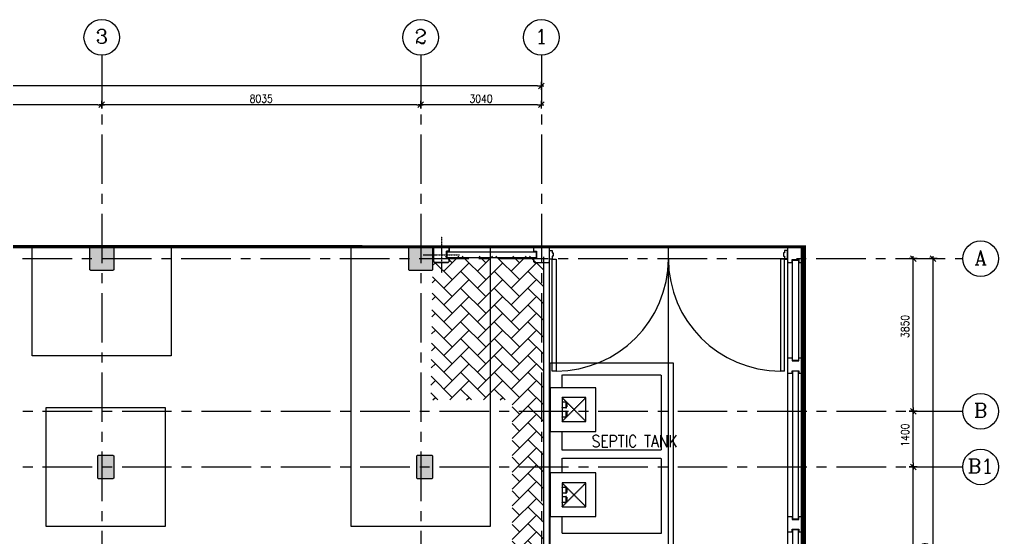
# Model space of a CAD drawing. Header units: metres. Extents: x 841183 to 1048542, y 259326 to 317714.
# Drawn here: x 877048 to 901711, y 304653 to 317714 of the extents above; entities that cross this region are included whole.
import ezdxf
from ezdxf.enums import TextEntityAlignment as Align

# ---------------------------------------------------------------- set-up
doc = ezdxf.new("R2010")
doc.units = ezdxf.units.M
doc.header["$PDMODE"] = 34
for name, pattern in [('CENTER', [2, 1.25, -0.25, 0.25, -0.25]), ('HIDDEN', [0.375, 0.25, -0.125]), ('HIDDEN2', [0.1875, 0.125, -0.0625]), ('VILLA AXIS$0$CENTER', [2, 1.25, -0.25, 0.25, -0.25])]:
    doc.linetypes.add(name, pattern=pattern)
for name, color, linetype in [('2HID', 8, 'HIDDEN'), ('A-AXIS LINE', 253, 'Continuous'), ('A-RAILING', 252, 'Continuous'), ('A-WALL-1', 252, 'Continuous'), ('F-PLOT LIMITS - Zoom', 1, 'Continuous'), ('G-COL', 252, 'Continuous'), ('G-GRID', 252, 'CENTER'), ('PRE CAST WALL', 252, 'Continuous'), ('Room Name', 7, 'Continuous'), ('S-SECTIONS', 2, 'Continuous'), ('TAG', 7, 'Continuous'), ('TIP - DOOR2', 252, 'Continuous')]:
    doc.layers.add(name, color=color, linetype=linetype)
for name, color, linetype, transparency in [('A-AXIS DIMENSION', 252, 'Continuous', 0.6), ('A-AXIS MARKER', 253, 'Continuous', 0.6), ('A-AXIS TEXT', 252, 'Continuous', 0.6), ('A-REFLECT DOWN', 252, 'Continuous', 0.6), ('G-HATCH-COL-WALL', 253, 'Continuous', 0.6)]:
    doc.layers.add(name, color=color, linetype=linetype, transparency=transparency)
doc.styles.add('romans', font='romans.shx', dxfattribs={"width": 0.85})
doc.styles.add('VILLA AXIS$0$U SHAPE AXIS$0$AXES$0$COMP', font='complex')
doc.dimstyles.new('DIM-100', dxfattribs={"dimtxt": 200, "dimasz": 100, "dimexe": 50, "dimexo": 75, "dimgap": 50, "dimtad": 1, "dimdec": 0, "dimrnd": 5, "dimzin": 9, "dimdsep": 46, "dimtxsty": 'romans', "dimblk1": 'D-oblique', "dimblk2": 'D-oblique', "dimsah": 1, "dimcen": 100, "dimdle": 100, "dimclrd": 256, "dimclre": 256, "dimclrt": 131, "dimadec": 0, "dimazin": 0, "dimtfac": 1, "dimtdec": 0, "dimtofl": 0, "dimtmove": 2, "dimatfit": 3, "dimldrblk": 'OBLIQUE', "dimfxl": 100, "dimfxlon": 1, "dimtfillclr": 256, "dimtolj": 1, "dimtzin": 0, "dimarcsym": 0})

# ---------------------------------------------------------------- blocks, each defined once
blk = doc.blocks.new('VILLA AXIS$0$U SHAPE AXIS$0$AXES$0$AXIS-MARK')
at = {"layer": 'A-AXIS MARKER'}
blk.add_circle((0, 0.5), 0.5, dxfattribs=at)
at = {"layer": 'A-AXIS TEXT', "color": 8, "style": 'VILLA AXIS$0$U SHAPE AXIS$0$AXES$0$COMP'}
blk.add_attdef('1', text='', height=0.4, dxfattribs=at).set_placement((0, 0.5), align=Align.MIDDLE)
blk = doc.blocks.new('D-oblique')
for p, q in [((-1, 0), (0.65, 0)), ((-0.71, -0.71), (0.71, 0.71)), ((0, -1), (0, 1))]:
    blk.add_line(p, q)
blk = doc.blocks.new('*D407')
at = {"layer": 'A-AXIS DIMENSION', "lineweight": -2, "transparency": 16777216}
for p, q in [((879119, 315468), (879119, 315617)), ((887055, 315567), (879219, 315567)), ((887155, 315467), (887155, 315617))]:
    blk.add_line(p, q, dxfattribs=at)
at = {"layer": 'Defpoints', "color": 0, "transparency": 16777216}
for p in [(879119, 315567), (879119, 315100, -45), (887155, 315136, -15)]:
    blk.add_point(p, dxfattribs=at)
at = {"layer": 'A-AXIS DIMENSION', "lineweight": -2, "transparency": 16777216, "xscale": 100, "yscale": 100, "zscale": 100, "rotation": 180}
blk.add_blockref('D-oblique', (879119, 315567), dxfattribs=at)
at = {"layer": 'A-AXIS DIMENSION', "lineweight": -2, "transparency": 16777216, "xscale": 100, "yscale": 100, "zscale": 100}
blk.add_blockref('D-oblique', (887155, 315567), dxfattribs=at)
at = {"layer": 'A-AXIS DIMENSION', "transparency": 16777216, "insert": (883137, 315717), "char_height": 200, "attachment_point": 5, "style": 'romans'}
blk.add_mtext('\\A1;8035', dxfattribs=at)
blk = doc.blocks.new('_OBLIQUE')
at = {"color": 0, "linetype": 'ByBlock'}
blk.add_line((-0.5, -0.5), (0.5, 0.5), dxfattribs=at)
blk = doc.blocks.new('*D408')
at = {"layer": 'A-AXIS DIMENSION', "lineweight": -2, "transparency": 16777216}
for p, q in [((887155, 315467), (887155, 315617)), ((890095, 315567), (887255, 315567)), ((890195, 315467), (890195, 315617))]:
    blk.add_line(p, q, dxfattribs=at)
at = {"layer": 'Defpoints', "color": 0, "transparency": 16777216}
for p in [(887155, 315567), (887155, 315104, -15), (890195, 315133, 29)]:
    blk.add_point(p, dxfattribs=at)
at = {"layer": 'A-AXIS DIMENSION', "lineweight": -2, "transparency": 16777216, "xscale": 100, "yscale": 100, "zscale": 100, "rotation": 180}
blk.add_blockref('D-oblique', (887155, 315567), dxfattribs=at)
at = {"layer": 'A-AXIS DIMENSION', "lineweight": -2, "transparency": 16777216, "xscale": 100, "yscale": 100, "zscale": 100}
blk.add_blockref('D-oblique', (890195, 315567), dxfattribs=at)
at = {"layer": 'A-AXIS DIMENSION', "transparency": 16777216, "insert": (888675, 315717), "char_height": 200, "attachment_point": 5, "style": 'romans'}
blk.add_mtext('\\A1;3040', dxfattribs=at)
blk = doc.blocks.new('*D409')
at = {"layer": 'A-AXIS DIMENSION', "lineweight": -2, "transparency": 16777216}
for p, q in [((872025, 315474), (872025, 315617)), ((879019, 315567), (872125, 315567)), ((879119, 315467), (879119, 315617))]:
    blk.add_line(p, q, dxfattribs=at)
at = {"layer": 'Defpoints', "color": 0, "transparency": 16777216}
for p in [(872025, 315567), (879119, 315136, -15), (872025, 314888, -232)]:
    blk.add_point(p, dxfattribs=at)
at = {"layer": 'A-AXIS DIMENSION', "lineweight": -2, "transparency": 16777216, "xscale": 100, "yscale": 100, "zscale": 100, "rotation": 180}
blk.add_blockref('D-oblique', (872025, 315567), dxfattribs=at)
at = {"layer": 'A-AXIS DIMENSION', "lineweight": -2, "transparency": 16777216, "xscale": 100, "yscale": 100, "zscale": 100}
blk.add_blockref('D-oblique', (879119, 315567), dxfattribs=at)
at = {"layer": 'A-AXIS DIMENSION', "transparency": 16777216, "insert": (875572, 315717), "char_height": 200, "attachment_point": 5, "style": 'romans'}
blk.add_mtext('\\A1;7095', dxfattribs=at)
blk = doc.blocks.new('*D418')
at = {"layer": 'A-AXIS DIMENSION', "lineweight": -2, "transparency": 16777216}
for p, q in [((899464, 311684), (899614, 311684)), ((899564, 307934), (899564, 311584)), ((899464, 307834), (899614, 307834))]:
    blk.add_line(p, q, dxfattribs=at)
at = {"layer": 'Defpoints', "color": 0, "transparency": 16777216}
for p in [(890755, 311684, -68), (899564, 311684), (890755, 307834, -119)]:
    blk.add_point(p, dxfattribs=at)
at = {"layer": 'A-AXIS DIMENSION', "lineweight": -2, "transparency": 16777216, "xscale": 100, "yscale": 100, "zscale": 100}
for p, rotation in [((899564, 311684), 90), ((899564, 307834), 270)]:
    blk.add_blockref('D-oblique', p, dxfattribs=dict(at, rotation=rotation))
at = {"layer": 'A-AXIS DIMENSION', "transparency": 16777216, "insert": (899358, 309975), "char_height": 200, "attachment_point": 5, "rotation": 90, "style": 'romans'}
blk.add_mtext('\\A1;3850', dxfattribs=at)
blk = doc.blocks.new('*D419')
at = {"layer": 'A-AXIS DIMENSION', "lineweight": -2, "transparency": 16777216}
for p, q in [((899964, 311684), (900114, 311684)), ((900064, 280552), (900064, 311584)), ((899965, 280452), (900114, 280452))]:
    blk.add_line(p, q, dxfattribs=at)
at = {"layer": 'Defpoints', "color": 0, "transparency": 16777216}
for p in [(899169, 311684, -68), (900064, 311684), (899169, 280452, -139)]:
    blk.add_point(p, dxfattribs=at)
at = {"layer": 'A-AXIS DIMENSION', "lineweight": -2, "transparency": 16777216, "xscale": 100, "yscale": 100, "zscale": 100}
for p, rotation in [((900064, 311684), 90), ((900064, 280452), 270)]:
    blk.add_blockref('D-oblique', p, dxfattribs=dict(at, rotation=rotation))
at = {"layer": 'A-AXIS DIMENSION', "transparency": 16777216, "insert": (899858, 304156), "char_height": 200, "attachment_point": 5, "rotation": 90, "style": 'romans'}
blk.add_mtext('\\A1;31230', dxfattribs=at)
blk = doc.blocks.new('*D420')
at = {"layer": 'A-AXIS DIMENSION', "lineweight": -2, "transparency": 16777216}
for p, q in [((899464, 307834), (899614, 307834)), ((899564, 306532), (899564, 307734)), ((899464, 306432), (899614, 306432))]:
    blk.add_line(p, q, dxfattribs=at)
at = {"layer": 'Defpoints', "color": 0, "transparency": 16777216}
for p in [(890755, 307834, -6), (899564, 307834), (890755, 306432, -6)]:
    blk.add_point(p, dxfattribs=at)
at = {"layer": 'A-AXIS DIMENSION', "lineweight": -2, "transparency": 16777216, "xscale": 100, "yscale": 100, "zscale": 100}
for p, rotation in [((899564, 307834), 90), ((899564, 306432), 270)]:
    blk.add_blockref('D-oblique', p, dxfattribs=dict(at, rotation=rotation))
at = {"layer": 'A-AXIS DIMENSION', "transparency": 16777216, "insert": (899358, 307233), "char_height": 200, "attachment_point": 5, "rotation": 90, "style": 'romans'}
blk.add_mtext('\\A1;1400', dxfattribs=at)
blk = doc.blocks.new('*D421')
at = {"layer": 'A-AXIS DIMENSION', "lineweight": -2, "transparency": 16777216}
for p, q in [((899464, 306432), (899614, 306432)), ((899564, 301282), (899564, 306332)), ((899464, 301182), (899614, 301182))]:
    blk.add_line(p, q, dxfattribs=at)
at = {"layer": 'Defpoints', "color": 0, "transparency": 16777216}
for p in [(890755, 306432, -68), (899564, 306432), (890755, 301182, 21)]:
    blk.add_point(p, dxfattribs=at)
at = {"layer": 'A-AXIS DIMENSION', "lineweight": -2, "transparency": 16777216, "xscale": 100, "yscale": 100, "zscale": 100}
for p, rotation in [((899564, 306432), 90), ((899564, 301182), 270)]:
    blk.add_blockref('D-oblique', p, dxfattribs=dict(at, rotation=rotation))
at = {"layer": 'A-AXIS DIMENSION', "transparency": 16777216, "insert": (899358, 304146), "char_height": 200, "attachment_point": 5, "rotation": 90, "style": 'romans'}
blk.add_mtext('\\A1;5250', dxfattribs=at)
blk = doc.blocks.new('*D425')
at = {"layer": 'A-AXIS DIMENSION', "lineweight": -2, "transparency": 16777216}
for p, q in [((850145, 315943), (850145, 316092)), ((890095, 316042), (850245, 316042)), ((890195, 315943), (890195, 316092))]:
    blk.add_line(p, q, dxfattribs=at)
at = {"layer": 'Defpoints', "color": 0, "transparency": 16777216}
for p in [(850145, 316042), (890195, 315613, 33), (850145, 315290, -54)]:
    blk.add_point(p, dxfattribs=at)
at = {"layer": 'A-AXIS DIMENSION', "lineweight": -2, "transparency": 16777216, "xscale": 100, "yscale": 100, "zscale": 100, "rotation": 180}
blk.add_blockref('D-oblique', (850145, 316042), dxfattribs=at)
at = {"layer": 'A-AXIS DIMENSION', "lineweight": -2, "transparency": 16777216, "xscale": 100, "yscale": 100, "zscale": 100}
blk.add_blockref('D-oblique', (890195, 316042), dxfattribs=at)
at = {"layer": 'A-AXIS DIMENSION', "transparency": 16777216, "insert": (869384, 316192), "char_height": 200, "attachment_point": 5, "style": 'romans'}
blk.add_mtext('\\A1;40050', dxfattribs=at)
blk = doc.blocks.new('A$C204f75e8')
at = {"layer": '2HID', "color": 252, "elevation": 68}
for points in [[(38396, 27628), (38493, 27628, 0.414214), (38503, 27638), (38503, 27749, 0.414214), (38493, 27759), (38396, 27759), (38396, 27769), (38493, 27769, -0.414214), (38513, 27749), (38513, 27638, -0.414214), (38493, 27618), (38396, 27618)], [(38396, 27392), (38493, 27392, 0.414214), (38503, 27402), (38503, 27513, 0.414214), (38493, 27523), (38396, 27523), (38396, 27533), (38493, 27533, -0.414214), (38513, 27513), (38513, 27402, -0.414214), (38493, 27382), (38396, 27382)], [(38396, 25478), (38493, 25478, 0.414214), (38503, 25488), (38503, 25599, 0.414214), (38493, 25609), (38396, 25609), (38396, 25619), (38493, 25619, -0.414214), (38513, 25599), (38513, 25488, -0.414214), (38493, 25468), (38396, 25468)], [(38396, 25242), (38493, 25242, 0.414214), (38503, 25252), (38503, 25363, 0.414214), (38493, 25373), (38396, 25373), (38396, 25383), (38493, 25383, -0.414214), (38513, 25363), (38513, 25252, -0.414214), (38493, 25232), (38396, 25232)]]:
    blk.add_lwpolyline(points, format="xyb", close=True, dxfattribs=at)
at = {"layer": 'S-SECTIONS', "color": 252, "lineweight": -2, "ltscale": 0.2, "elevation": 68}
for points in [[(39246, 27026), (39246, 28126), (38096, 28126), (38096, 27026)], [(38996, 27276), (38996, 27876), (38396, 27876), (38396, 27276)], [(39246, 24876), (39246, 25976), (38096, 25976), (38096, 24876)], [(38996, 25126), (38996, 25726), (38396, 25726), (38396, 25126)]]:
    blk.add_lwpolyline(points, close=True, dxfattribs=at)
at = {"layer": 'TAG', "color": 252, "linetype": 'HIDDEN', "ltscale": 5}
for p, q in [((38396, 27276, 68), (38996, 27876, 68)), ((38996, 27276, 68), (38396, 27876, 68)), ((38396, 25126, 68), (38996, 25726, 68)), ((38996, 25126, 68), (38396, 25726, 68))]:
    blk.add_line(p, q, dxfattribs=at)
at = {"layer": 'TAG', "color": 252, "linetype": 'HIDDEN', "ltscale": 5, "elevation": 68}
for points in [[(38096, 28126), (38096, 28752), (41196, 28751), (41196, 20150), (39246, 20150)], [(38396, 28126), (38396, 28452), (40896, 28451), (40896, 26551), (38396, 26551), (38396, 27026)], [(38096, 25976), (38096, 27026)], [(38396, 25976), (38396, 26351), (40896, 26351), (40896, 24450), (38396, 24451), (38396, 24876)], [(38096, 21300), (38096, 24876)]]:
    blk.add_lwpolyline(points, dxfattribs=at)
at = {"layer": 'Room Name', "color": 252, "ltscale": 20, "insert": (41306, 26927, 68), "char_height": 300, "width": 3346.65, "attachment_point": 3, "style": 'romans'}
blk.add_mtext('SEPTIC TANK', dxfattribs=at)
blk = doc.blocks.new('COLUMN-C1')
at = {"layer": 'A-WALL-1', "color": 252}
for p, q in [((923039, 204444, -68), (923064, 204469, -68)), ((923064, 204469, -68), (923154, 204469, -68)), ((923154, 204469, -68), (923154, 204394, -68)), ((923324, 204394, -68), (923324, 204469, -68)), ((923324, 204469, -68), (923414, 204469, -68)), ((923414, 204469, -68), (923439, 204444, -68)), ((923039, 204444, -68), (923039, 204094, -68)), ((923154, 204394, -68), (923324, 204394, -68)), ((923439, 204444, -68), (923439, 204094, -68)), ((923064, 204069, -68), (923039, 204094, -68)), ((923039, 204094, -68), (923064, 204069, -68)), ((923154, 204069, -68), (923064, 204069, -68)), ((923154, 204069, -68), (923154, 204144, -68)), ((923154, 204144, -68), (923324, 204144, -68)), ((923324, 204144, -68), (923324, 204069, -68)), ((923414, 204069, -68), (923324, 204069, -68)), ((923439, 204094, -68), (923414, 204069, -68))]:
    blk.add_line(p, q, dxfattribs=at)
blk = doc.blocks.new('A$C56b1935b')
at = {"color": 252, "extrusion": (-5.41841e-11, 4.56699e-23, -1)}
for p, q in [((35481, 0, 0), (35456, -25, 0)), ((35831, 0, 0), (35481, 0, 0)), ((35856, -25, 0), (35831, 0, 0)), ((35456, -25, 0), (35456, -115, 0)), ((35456, -115, 0), (35456, -115, 0)), ((35456, -115, 0), (35456, -285, 0)), ((35781, -285, 0), (35781, -115, 0)), ((35781, -115, 0), (35856, -115, 0)), ((35856, -115, 0), (35856, -25, 0)), ((35456, -285, 0), (35456, -285, 0)), ((35456, -285, 0), (35456, -375, 0)), ((35456, -375, 0), (35481, -400, 0)), ((35481, -400, 0), (35831, -400, 0)), ((35856, -285, 0), (35781, -285, 0)), ((35831, -400, 0), (35856, -375, 0)), ((35856, -375, 0), (35856, -285, 0))]:
    blk.add_line(p, q, dxfattribs=at)
at = {"layer": 'A-WALL-1', "color": 252}
for p, q in [((44376, -2825, 94), (44401, -2800, 94)), ((44376, -2825, 94), (44376, -3175, 94)), ((44401, -2800, 94), (44491, -2800, 94)), ((44491, -2800, 94), (44491, -2875, 94)), ((44491, -2875, 94), (44661, -2875, 94)), ((44661, -2875, 94), (44661, -2800, 94)), ((44661, -2800, 94), (44751, -2800, 94)), ((44751, -2800, 94), (44776, -2825, 94)), ((44776, -2825, 94), (44776, -3175, 94)), ((44401, -3200, 94), (44376, -3175, 94)), ((44376, -3175, 94), (44401, -3200, 94)), ((44491, -3200, 94), (44401, -3200, 94)), ((44491, -3200, 94), (44491, -3125, 94)), ((44491, -3125, 94), (44661, -3125, 94)), ((44661, -3125, 94), (44661, -3200, 94)), ((44751, -3200, 94), (44661, -3200, 94)), ((44776, -3175, 94), (44751, -3200, 94))]:
    blk.add_line(p, q, dxfattribs=at)
at = {"layer": 'G-GRID', "color": 252}
for p, q in [((35656, 260, 0), (35656, -660, 0)), ((35196, -200, 0), (36116, -200, 0))]:
    blk.add_line(p, q, dxfattribs=at)
at = {"layer": 'PRE CAST WALL', "color": 252}
for p, q in [((35456, -25, 0), (35481, 0, 0)), ((35481, 0, 0), (35831, 0, 0)), ((35831, 0, 0), (35856, -25, 0)), ((44401, 0, 0), (44376, -25, 0)), ((44401, 0, 26), (44376, -25, 26)), ((44751, 0, 0), (44401, 0, 0)), ((44751, 0, 26), (44401, 0, 26)), ((35456, -375, 0), (35456, -25, 0)), ((35856, -115, 0), (35781, -115, 0)), ((35781, -115, 0), (35781, -285, 0)), ((35791, -125, 0), (38041, -125, 0)), ((35791, -275, 0), (35791, -125, 0)), ((35856, -125, 0), (35791, -125, 0)), ((35791, -125, 0), (35791, -275, 0)), ((35856, -25, 0), (35856, -115, 0)), ((38001, 0, -26), (37976, -25, -26)), ((38001, 0, 0), (37976, -25, 0)), ((37976, -25, -26), (37976, -115, -26)), ((37976, -25, 0), (37976, -115, 0)), ((37976, -115, -26), (38051, -115, -26)), ((37976, -115, 0), (38051, -115, 0)), ((38351, 0, -26), (38001, 0, -26)), ((38351, 0, 0), (38001, 0, 0)), ((38041, -125, 0), (38041, -275, 0)), ((38051, -115, -26), (38051, -285, -26)), ((38051, -115, 0), (38051, -285, 0)), ((38376, -25, -26), (38351, 0, -26)), ((38376, -25, 0), (38351, 0, 0)), ((38376, -375, -26), (38376, -25, -26)), ((38376, -375, 0), (38376, -25, 0)), ((44376, -25, 0), (44376, -375, 0)), ((44376, -25, 26), (44376, -375, 26)), ((44776, -25, 0), (44751, 0, 0)), ((44776, -25, 26), (44751, 0, 26)), ((44776, -375, 0), (44776, -25, 0)), ((44776, -375, 26), (44776, -25, 26)), ((35481, -400, 0), (35456, -375, 0)), ((35831, -400, 0), (35481, -400, 0)), ((35781, -285, 0), (35856, -285, 0)), ((38041, -275, 0), (35791, -275, 0)), ((35791, -275, 0), (35856, -275, 0)), ((35856, -375, 0), (35831, -400, 0)), ((35856, -285, 0), (35856, -375, 0)), ((38051, -285, -26), (37976, -285, -26)), ((37976, -285, -26), (37976, -375, -26)), ((38051, -285, 0), (37976, -285, 0)), ((37976, -285, 0), (37976, -375, 0)), ((37976, -375, -26), (38001, -400, -26)), ((37976, -375, 0), (38001, -400, 0)), ((38001, -400, -26), (38351, -400, -26)), ((38001, -400, 0), (38351, -400, 0)), ((38351, -400, -26), (38376, -375, -26)), ((38351, -400, 0), (38376, -375, 0)), ((44376, -375, 0), (44401, -400, 0)), ((44376, -375, 26), (44401, -400, 26)), ((44401, -400, 0), (44491, -400, 0)), ((44401, -400, 26), (44491, -400, 26)), ((44491, -400, 0), (44491, -325, 0)), ((44491, -325, 0), (44661, -325, 0)), ((44491, -400, 26), (44491, -325, 26)), ((44491, -325, 26), (44661, -325, 26)), ((44501, -2865, 26), (44501, -335, 26)), ((44501, -335, 26), (44651, -335, 26)), ((44651, -335, 26), (44651, -2865, 26)), ((44661, -325, 0), (44661, -400, 0)), ((44661, -325, 26), (44661, -400, 26)), ((44661, -400, 0), (44751, -400, 0)), ((44661, -400, 26), (44751, -400, 26)), ((44751, -400, 0), (44776, -375, 0)), ((44751, -400, 26), (44776, -375, 26)), ((44651, -2865, 26), (44501, -2865, 26)), ((44501, -3135, 26), (44501, -6865, 26)), ((44651, -3135, 26), (44501, -3135, 26)), ((44651, -6865, 26), (44651, -3135, 26)), ((44501, -6865, 26), (44651, -6865, 26))]:
    blk.add_line(p, q, dxfattribs=at)
at = {"layer": 'PRE CAST WALL', "color": 252, "elevation": 26}
blk.add_lwpolyline([(44501, -7135), (44501, -10865), (44651, -10865), (44651, -7135)], close=True, dxfattribs=at)
at = {"layer": 'TIP - DOOR2', "color": 252}
for p, q in [((38376, -309, 26), (38376, -91, 26)), ((38376, -91, 26), (38450, -91, 26)), ((38450, -91, 26), (38450, -151, 26)), ((38450, -151, 26), (38474, -151, 26)), ((38474, -236, 26), (38450, -236, 26)), ((38450, -236, 26), (38450, -309, 26)), ((38474, -151, 26), (38474, -236, 26)), ((44301, -151, 26), (44277, -151, 26)), ((44277, -151, 26), (44277, -236, 26)), ((44277, -236, 26), (44301, -236, 26)), ((44376, -91, 26), (44301, -91, 26)), ((44301, -91, 26), (44301, -151, 26)), ((44301, -236, 26), (44301, -309, 26)), ((44376, -309, 26), (44376, -91, 26)), ((38450, -309, 26), (38376, -309, 26)), ((38450, -309, 26), (38550, -309, 26)), ((38450, -3134, 26), (38450, -309, 26)), ((38550, -309, 26), (38550, -3134, 26)), ((44301, -309, 26), (44201, -309, 26)), ((44201, -309, 26), (44201, -3134, 26)), ((44301, -3134, 26), (44301, -309, 26)), ((44301, -309, 26), (44376, -309, 26))]:
    blk.add_line(p, q, dxfattribs=at)
for centre, radius, start, end in [((38550, -309, 26), 2825, 270, 0), ((44201, -309, 26), 2825, 180, 270), ((38500, -4720, 26), 1586, 88.1938, 91.8062), ((44251, -4720, 26), 1586, 88.1938, 91.8062)]:
    blk.add_arc(centre, radius, start, end, dxfattribs=at)
at = {"layer": 'PRE CAST WALL', "color": 252}
blk.add_blockref('COLUMN-C1', (-878663, -211269, 136), dxfattribs=at)
blk = doc.blocks.new('A$C10b3fa2f')
at = {"layer": 'A-REFLECT DOWN', "color": 252, "linetype": 'CENTER', "ltscale": 10, "elevation": 74}
blk.add_lwpolyline([(-43025, -35550.3), (-6450, -35550.3, 0.1989123), (373.6, -32723.9, 0.1989119), (3200, -25900.3), (3200, 275)], format="xyb", dxfattribs=at)
at = {"layer": 'A-REFLECT DOWN', "color": 252, "elevation": 74}
blk.add_lwpolyline([(6200, 99.7), (6200, -25900.3, -0.414213), (-6450, -38550.3), (-43075, -38550.3)], format="xyb", dxfattribs=at)
at = {"layer": 'F-PLOT LIMITS - Zoom', "color": 252, "linetype": 'HIDDEN2', "ltscale": 2500, "elevation": 74}
blk.add_lwpolyline([(-43400, 300, 100, 75, 0), (6600, 300, 128.5, 128.5, 0), (6600.1, -49700, 128.5, 128.5, 0), (-43400, -49700, 128.5, 128.5, 0)], format="xyseb", close=True, dxfattribs=at)
at = {"layer": 'A-RAILING', "color": 252}
blk.add_blockref('A$C204f75e8', (-37875.6, -31381.5, 6), dxfattribs=at)
at = {"layer": 'A-AXIS DIMENSION', "color": 252}
blk.add_blockref('A$C56b1935b', (-38175.6, 300, 6), dxfattribs=at)
at = {"layer": 'A-REFLECT DOWN'}
h = blk.add_hatch(dxfattribs=at)
h.set_pattern_fill('AR-HBONE', color=256, scale=75, style=0)
h.set_pattern_definition([(45, (-872853.3, -501345.44), (0, 424.26407), [900, -300]), (135, (-872641.16, -501133.3), (3e-14, 424.26407), [900, -300])])
h.paths.add_polyline_path([(-40951.9, -7637.1), (-40445.1, -7637.1), (-40278.2, -7926.1), (-40445.1, -8215.1), (-40951.9, -8215.1), (-41118.8, -7926.1)])
edge = h.paths.add_edge_path()
edge.add_line((-40250.6, -6912.7), (-42275.6, -6912.7))
edge.add_line((-42275.6, -6912.7), (-42275.6, -105.8))
edge.add_line((-42275.6, -105.8), (-42275.6, 38.9))
edge.add_line((-42275.6, 38.9), (-43125, 38.9))
edge.add_line((-43125, 38.9), (-43125, -30517.1))
edge.add_line((-43125, -30517.1), (-43000, -30517.1))
edge.add_line((-43000, -30517.1), (-43000, -32386.1))
edge.add_line((-43000, -32386.1), (-6450, -32386.1))
edge.add_arc((-6450, -25886.1), 6500, 270, 360)
edge.add_line((50, -25886.1), (50, -22117.5))
edge.add_line((50, -22117.5), (-3025.4, -22117.5))
edge.add_line((-3025.4, -22117.5), (-3025.4, -31367.5))
edge.add_line((-3025.4, -31367.5), (-37875.6, -31367.3))
edge.add_line((-37875.6, -31367.3), (-37875.6, -22117.5))
edge.add_line((-37875.6, -22117.5), (-40250.6, -22117.5))
edge.add_line((-40250.6, -22117.5), (-40250.6, -6912.7))
h = blk.add_hatch(dxfattribs=at)
h.set_pattern_fill('AR-HBONE', color=256, scale=75, style=0)
h.set_pattern_definition([(45, (-894173.8, -308907.94), (0, 424.26407), [900, -300]), (135, (-893961.66, -308695.8), (3e-14, 424.26407), [900, -300])])
h.paths.add_polyline_path([(-739.8, -12787.5), (50, -12787.5), (50, 64.2), (-2740, 64.2), (-2789.4, -3562.5), (-739.4, -3563.1)])
at = {"layer": 'A-REFLECT DOWN', "color": 252, "elevation": 73.9}
for points in [[(50, 50), (50, -12801.7)], [(200, 50), (200, -12801.7)]]:
    blk.add_lwpolyline(points, dxfattribs=at)
blk = doc.blocks.new('A$C5e30045e')
at = {"layer": 'A-REFLECT DOWN'}
h = blk.add_hatch(dxfattribs=at)
h.set_pattern_fill('ANSI33', color=256, scale=1000)
h.set_pattern_definition([(45, (-82657.94, 2849.75), (-176.776695, 176.776695), []), (45, (-82481.17, 2849.75), (-176.776695, 176.776695), [125, -62.5])])
edge = h.paths.add_edge_path()
edge.add_line((887268.9, 290052.2), (885855.3, 290052.2))
edge.add_line((885855.3, 290052.2), (885855.3, 297382.2))
edge.add_line((885855.3, 297382.2), (852769.8, 297382.2))
edge.add_line((852769.8, 297382.2), (852769.8, 308033.9))
edge.add_line((852769.8, 308033.9), (852369.8, 308033.9))
edge.add_line((852369.8, 308033.9), (852369.8, 309033.9))
edge.add_line((852369.8, 309033.9), (853769.8, 309033.9))
edge.add_line((853769.8, 309033.9), (853769.8, 298382.2))
edge.add_line((853769.8, 298382.2), (886855.3, 298382.2))
edge.add_line((886855.3, 298382.2), (886855.3, 291052.2))
edge.add_line((886855.3, 291052.2), (887155.3, 291052.2))
edge.add_line((887155.3, 291052.2), (887155.3, 290052.2))
at = {"layer": 'G-HATCH-COL-WALL'}
h = blk.add_hatch(color=256, dxfattribs=at)
h.dxf.hatch_style = 1
h.paths.add_polyline_path([(878819.3, 311983.9), (879419.3, 311983.9), (879419.3, 311403.9), (879399.3, 311383.9), (878839.3, 311383.9), (878819.3, 311403.9)])
h = blk.add_hatch(color=256, dxfattribs=at)
h.dxf.hatch_style = 1
h.paths.add_polyline_path([(886855.3, 311983.9), (887455.3, 311983.9), (887455.3, 311403.9), (887435.3, 311383.9), (886875.3, 311383.9), (886855.3, 311403.9)])
h = blk.add_hatch(color=256, dxfattribs=at)
h.dxf.hatch_style = 1
h.paths.add_polyline_path([(879399.3, 306131.6), (879039.3, 306131.6), (879019.3, 306151.6), (879019.3, 306711.6), (879039.3, 306731.6), (879399.3, 306731.6), (879419.3, 306711.6), (879419.3, 306151.6)])
h = blk.add_hatch(color=256, dxfattribs=at)
h.dxf.hatch_style = 1
h.paths.add_polyline_path([(887435.3, 306131.6), (887075.3, 306131.6), (887055.3, 306151.6), (887055.3, 306711.6), (887075.3, 306731.6), (887435.3, 306731.6), (887455.3, 306711.6), (887455.3, 306151.6)])
at = {"layer": 'A-AXIS LINE', "linetype": 'VILLA AXIS$0$CENTER', "ltscale": 1000, "extrusion": (1, 0, 0)}
for points, elevation in [([(316817, -97.9), (289552.2, -119)], 879119.3), ([(316817, -71.5), (289502.1, -90.6)], 887155.3), ([(316817, -50.7), (276508.6, -96.2)], 890195.4)]:
    blk.add_lwpolyline(points, dxfattribs=dict(at, elevation=elevation))
at = {"layer": 'A-AXIS LINE', "linetype": 'VILLA AXIS$0$CENTER', "ltscale": 1000, "extrusion": (0, 1, 0)}
for points, elevation in [([(-847119.8, -104.5), (-900813.9, 15.7)], 311683.9), ([(-849629.6, -211.5), (-900813.9, -97.9)], 307833.9), ([(-849629.6, -211.5), (-900813.9, -97.9)], 306431.7)]:
    blk.add_lwpolyline(points, dxfattribs=dict(at, elevation=elevation))
at = {"layer": 'G-COL'}
for points, elevation in [([(877369.3, 311982.9), (880869.3, 311982.9), (880869.3, 309232.9), (877369.3, 309232.9)], -97.9), ([(878819.3, 311983.9), (879419.3, 311983.9), (879419.3, 311403.9), (879399.3, 311383.9), (878839.3, 311383.9), (878819.3, 311403.9)], -97.9), ([(885405.3, 311982.9), (888905.3, 311982.9), (888905.5, 304932.9), (885405.5, 304932.9)], -71.5), ([(886855.3, 311983.9), (887455.3, 311983.9), (887455.3, 311403.9), (887435.3, 311383.9), (886875.3, 311383.9), (886855.3, 311403.9)], -71.5), ([(877719.4, 307931.7), (880719.4, 307931.7), (880719.4, 304931.7), (877719.4, 304931.7)], -97.9), ([(879399.3, 306131.6), (879039.3, 306131.6), (879019.3, 306151.6), (879019.3, 306711.6), (879039.3, 306731.6), (879399.3, 306731.6), (879419.3, 306711.6), (879419.3, 306151.6)], -97.9), ([(887435.3, 306131.6), (887075.3, 306131.6), (887055.3, 306151.6), (887055.3, 306711.6), (887075.3, 306731.6), (887435.3, 306731.6), (887455.3, 306711.6), (887455.3, 306151.6)], -71.5)]:
    blk.add_lwpolyline(points, close=True, dxfattribs=dict(at, elevation=elevation))
at = {"layer": 'A-AXIS TEXT'}
ref = blk.add_blockref('VILLA AXIS$0$U SHAPE AXIS$0$AXES$0$AXIS-MARK', (879119.3, 316817, -97.9), dxfattribs=dict(at, xscale=897.0721255241026, yscale=897.0721255241026, zscale=897.0721255241026))
ref.add_attrib('1', '3', dxfattribs={"height": 360, "style": 'VILLA AXIS$0$U SHAPE AXIS$0$AXES$0$COMP'}).set_placement((879119.3, 317287.6, -97.9), align=Align.MIDDLE)
ref = blk.add_blockref('VILLA AXIS$0$U SHAPE AXIS$0$AXES$0$AXIS-MARK', (887155.3, 316817, -71.5), dxfattribs=dict(at, xscale=897.0721255241026, yscale=897.0721255241026, zscale=897.0721255241026))
ref.add_attrib('1', '2', dxfattribs={"height": 360, "style": 'VILLA AXIS$0$U SHAPE AXIS$0$AXES$0$COMP'}).set_placement((887155.3, 317287.6, -71.5), align=Align.MIDDLE)
ref = blk.add_blockref('VILLA AXIS$0$U SHAPE AXIS$0$AXES$0$AXIS-MARK', (890195.4, 316817, -50.7), dxfattribs=dict(at, xscale=897.0721255241026, yscale=897.0721255241026, zscale=897.0721255241026))
ref.add_attrib('1', '1', dxfattribs={"height": 360, "style": 'VILLA AXIS$0$U SHAPE AXIS$0$AXES$0$COMP'}).set_placement((890195.4, 317287.6, -50.7), align=Align.MIDDLE)
ref = blk.add_blockref('VILLA AXIS$0$U SHAPE AXIS$0$AXES$0$AXIS-MARK', (901262.4, 311235.3, 15.7), dxfattribs=dict(at, xscale=897.0721255241026, yscale=897.0721255241026, zscale=897.0721255241026))
ref.add_attrib('1', 'A', dxfattribs={"height": 360, "style": 'VILLA AXIS$0$U SHAPE AXIS$0$AXES$0$COMP'}).set_placement((901262.4, 311705.9, 15.7), align=Align.MIDDLE)
ref = blk.add_blockref('VILLA AXIS$0$U SHAPE AXIS$0$AXES$0$AXIS-MARK', (901262.4, 307385.3, -97.9), dxfattribs=dict(at, xscale=897.0721255241026, yscale=897.0721255241026, zscale=897.0721255241026))
ref.add_attrib('1', 'B', dxfattribs={"height": 360, "style": 'VILLA AXIS$0$U SHAPE AXIS$0$AXES$0$COMP'}).set_placement((901262.4, 307855.9, -97.9), align=Align.MIDDLE)
ref = blk.add_blockref('VILLA AXIS$0$U SHAPE AXIS$0$AXES$0$AXIS-MARK', (901262.4, 305983.1, -97.9), dxfattribs=dict(at, xscale=897.0721255241026, yscale=897.0721255241026, zscale=897.0721255241026))
ref.add_attrib('1', 'B1', dxfattribs={"height": 360, "style": 'VILLA AXIS$0$U SHAPE AXIS$0$AXES$0$COMP'}).set_placement((901262.4, 306453.7, -97.9), align=Align.MIDDLE)
at = {"layer": 'A-AXIS DIMENSION'}
dim = blk.add_linear_dim(base=(850144.8, 316042.3, -44.6), p1=(890195.4, 315612.6, -11.8), p2=(850144.8, 315290.2, -99), dimstyle='DIM-100', override={"dimclrt": 256}, dxfattribs=at)
dim.commit()
dim.dimension.update_dxf_attribs({"geometry": '*D425', "text_midpoint": (869384.3, 316192.3, -44.6), "dimtype": 160})
for base, p1, p2, picture, middle in [((872025.3, 315567, -56.3), (879119.3, 315136.2, -71.5), (872025.3, 314888.5, -288), '*D409', (875572.3, 315717, -56.3)), ((879119.3, 315567, -56.3), (887155.3, 315136.2, -71.5), (879119.3, 315100.4, -101.3), '*D407', (883137.3, 315717, -56.3)), ((887155.3, 315567, -56.3), (890195.4, 315133.3, -27.7), (887155.3, 315104.5, -71.5), '*D408', (888675.3, 315717, -56.3))]:
    dim = blk.add_linear_dim(base=base, p1=p1, p2=p2, dimstyle='DIM-100', override={"dimclrt": 256, "dimfxl": 100, "dimfxlon": 1}, dxfattribs=at)
    dim.commit()
    dim.dimension.update_dxf_attribs({"geometry": picture, "text_midpoint": middle})
for base, p1, p2, picture, middle in [((899563.9, 311683.9, 15.7), (890755.3, 307833.9, -103.5), (890755.2, 311683.9, -52.4), '*D418', (899358.4, 309975, 15.7)), ((900063.9, 311683.9, 15.7), (899169.1, 280452.2, -123.5), (899168.9, 311683.9, -52.4), '*D419', (899858.4, 304156.1, 15.7)), ((899563.9, 307833.9, -97.9), (890755, 306431.7, -103.5), (890755.2, 307833.9, -103.5), '*D420', (899358.4, 307233, -97.9)), ((899563.8605, 306431.6515, -97.9152), (890754.9536, 301182.1939, -77.104), (890755.1869, 306431.6515, -165.9684), '*D421', (899358.4176, 304146.2645, -97.9152))]:
    dim = blk.add_linear_dim(base=base, p1=p1, p2=p2, angle=90, dimstyle='DIM-100', override={"dimclrt": 256}, dxfattribs=at)
    dim.commit()
    dim.dimension.update_dxf_attribs({"geometry": picture, "text_midpoint": middle, "dimtype": 160})

msp = doc.modelspace()

# ---------------------------------------------------------------- block references
at = {"color": 2}
msp.add_blockref('A$C5e30045e', (0, 0), dxfattribs=at)

# ---------------------------------------------------------------- next in the draw order: block references
msp.add_blockref('A$C10b3fa2f', (890195.4, 311683.9, -56.5), dxfattribs=at)

doc.saveas('drawing.dxf')
